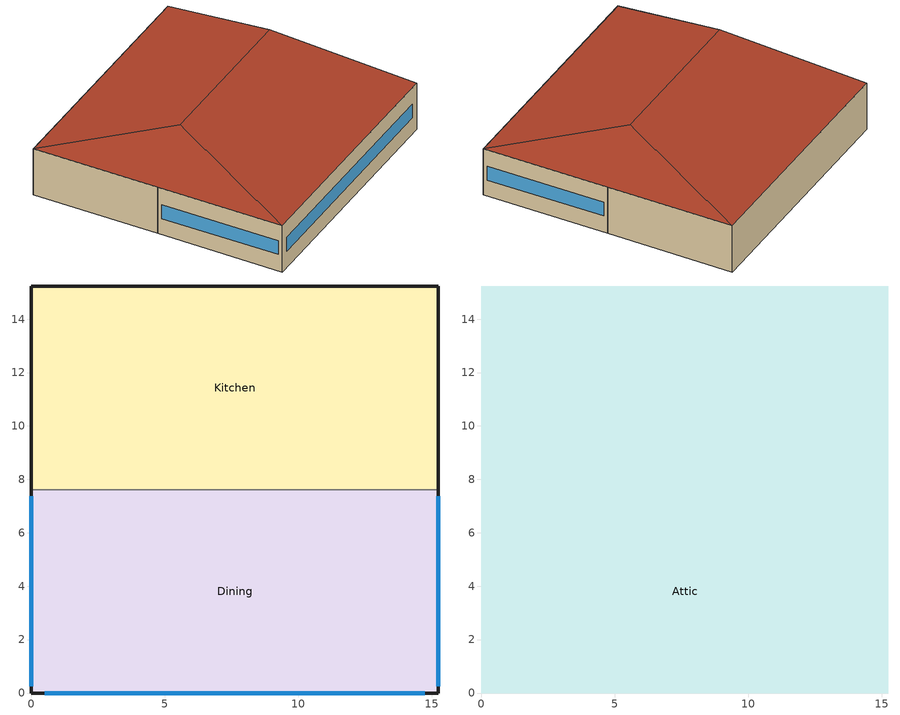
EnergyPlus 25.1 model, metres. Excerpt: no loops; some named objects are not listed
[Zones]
Dining
 floor ground (Dining_Floor SlabOnOrBelowGradeF073): 15.24,7.62 15.24,0 0,0 0,7.62 z0
 wall outside (ExtWall_WoodFramed_NonRes): 0,7.62 0,0 15.24,0 15.24,7.62 z0:3.05
 wall to Kitchen (IntWall_MetalFramed): 15.24,7.62 0,7.62 z0:3.05
 window (FixedWindow_NonRes): 15.24,0.25 15.24,7.37 / 0.51,0 14.74,0 / 0,7.37 0,0.25 z1.07:1.98
Kitchen
 floor ground (Kitchen_Floor SlabOnOrBelowGradeF073): 15.24,15.24 15.24,7.62 0,7.62 0,15.24 z0
 wall outside (ExtWall_WoodFramed_NonRes): 15.24,7.62 15.24,15.24 0,15.24 0,7.62 z0:3.05
Attic
 floor to Dining (AtticFloor): 15.24,7.62 15.24,0 0,0 0,7.62 z3.05
 floor to Kitchen (AtticFloor): 15.24,15.24 15.24,7.62 0,7.62 0,15.24 z3.05
 roof outside (TiltedRoof_Attic): 12.7,7.62,5.59 15.24,0,3.05 15.24,15.24,3.05; 12.7,7.62,5.59 15.24,15.24,3.05 0,15.24,3.05 2.54,7.62,5.59; 2.54,7.62,5.59 0,0,3.05 15.24,0,3.05 12.7,7.62,5.59; 2.54,7.62,5.59 0,15.24,3.05 0,0,3.05
[Building]
RestaurantFastFood: North Axis {deg}=0; Solar Distribution=FullExterior; Maximum Number of Warmup Days=50
[Site:Location]
SACRAMENTO EXECUTIVE: Latitude {deg}=38.58; Longitude {deg}=-121.49; Time Zone {hr}=-8; Elevation {m}=4.572
[SizingPeriod:DesignDay] Day of Month=21; Dry-Bulb Temperature Range Modifier Type=DefaultMultipliers; Humidity Condition Type=WetBulb; Barometric Pressure {Pa}=101284; Wind Speed {m/s}=2.3; Rain Indicator=No; Snow Indicator=No; Daylight Saving Time Indicator=No
Name | Month | Day Type | Maximum Dry-Bulb Temperature {C} | Daily Dry-Bulb Temperature Range {deltaC} | Wetbulb or DewPoint at Maximum Dry-Bulb {C} | Wind Direction {deg} | Solar Model Indicator | ASHRAE Clear Sky Optical Depth for Beam Irradiance (taub) | ASHRAE Clear Sky Optical Depth for Diffuse Irradiance (taud) | Sky Clearness
SACRAMENTO EXECUTIVE  August .4% Condns DB=>MCWB | 8 | SummerDesignDay | 40.1 | 17.5 | 21.2 | 220 | ASHRAETau | 0.347 | 2.442
SACRAMENTO EXECUTIVE  July .4% Condns DB=>MCWB | 7 | SummerDesignDay | 40.1 | 17.7 | 22 | 220 | ASHRAETau | 0.363 | 2.407
SACRAMENTO EXECUTIVE  June .4% Condns DB=>MCWB | 6 | SummerDesignDay | 39.4 | 16.5 | 21.6 | 220 | ASHRAETau | 0.362 | 2.413
SACRAMENTO EXECUTIVE  November .4% Condns DB=>MCWB | 11 | SummerDesignDay | 25.4 | 11.3 | 15.3 | 220 | ASHRAETau | 0.331 | 2.486
SACRAMENTO EXECUTIVE  October .4% Condns DB=>MCWB | 10 | SummerDesignDay | 33.5 | 14.6 | 18.2 | 220 | ASHRAETau | 0.345 | 2.463
SACRAMENTO EXECUTIVE  September .4% Condns DB=>MCWB | 9 | SummerDesignDay | 37.9 | 16.8 | 19.8 | 220 | ASHRAETau | 0.351 | 2.437
SACRAMENTO EXECUTIVE Ann Htg 99.6% Condns DB | 12 | WinterDesignDay | -0.3 | 0 | -0.3 | 330 | ASHRAEClearSky |  |  | 0
[Site:WaterMainsTemperature]
Calculation Method=Schedule; Temperature Schedule=WaterMainCZ12
[Material] Thermal Absorptance=0.9; Solar Absorptance=0.7
Name | Roughness | Thickness {m} | Conductivity {W/m-K} | Density {kg/m3} | Specific Heat {J/kg-K} | Visible Absorptance
Air - Metal Wall Framing - 16 or 24 in. OC | Smooth | 0.1397 | 1.22017 | 1.28148 | 1004.832 | 0.7
Gypsum Board - 5/8 in. | MediumRough | 0.016002 | 0.158656 | 640.739 | 1130.436 | 0.8
Stucco - 7/8 in. | MediumRough | 0.022352 | 0.700948 | 1855.1 | 837.36 | 0.8
Asphalt Shingle | VeryRough | 0.0032 | 0.04 | 1120 | 1260 | 0.7
Plywood - 5/8 in | Smooth | 0.016002 | 0.11544 | 480.554 | 1884.06 | 0.7
ExtWall_WoodFramed_NonRes Insulation | MediumSmooth | 0.0545581 | 0.0230188 | 16.0185 | 1130.44 | 0.7
Air - Wood Wall Framing 2*6 - 16 in. OC | Smooth | 0.1397 | 0.0339 | 50.775 | 1205.61 | 0.7
AtticFloor Insulation | Smooth | 0.0957593 | 0.0230188 | 16.0185 | 1130.436 | 0.7
[WindowMaterial:SimpleGlazingSystem]
FixedWindow_NonRes Material: U-Factor {W/m2-K}=2.04417; Solar Heat Gain Coefficient=0.25; Visible Transmittance=0.42
[Construction]
FixedWindow_NonRes: FixedWindow_NonRes Material
IntWall_MetalFramed: Gypsum Board - 5/8 in., Air - Metal Wall Framing - 16 or 24 in. OC, Gypsum Board - 5/8 in.
ExtWall_WoodFramed_NonRes: Stucco - 7/8 in., ExtWall_WoodFramed_NonRes Insulation, Air - Wood Wall Framing 2*6 - 16 in. OC, Gypsum Board - 5/8 in.
TiltedRoof_Attic: Asphalt Shingle, Plywood - 5/8 in
AtticFloor: Gypsum Board - 5/8 in., AtticFloor Insulation
[Construction:FfactorGroundFloor] F-Factor {W/m-K}=1.26344; Area {m2}=116.172; PerimeterExposed {m}=30.4855
Dining_Floor SlabOnOrBelowGradeF073; Kitchen_Floor SlabOnOrBelowGradeF073
[Daylighting:Controls]
Dining DaylightingControls: Zone or Space=Dining; Lighting Control Type=Continuous; Minimum Input Power Fraction for Continuous or ContinuousOff Dimming Control=0.1; Minimum Light Output Fraction for Continuous or ContinuousOff Dimming Control=0.1; Number of Stepped Control Steps=1; Probability Lighting will be Reset When Needed in Manual Stepped Control=1; Glare Calculation Daylighting Reference Point=Daylighting Control 1; Glare Calculation Azimuth Angle of View Direction Clockwise from Zone y-Axis {deg}=0; Daylighting Reference Point 1=Daylighting Control 1; Fraction of Lights Controlled by Reference Point 1=0.452234; Illuminance Setpoint at Reference Point 1 {lux}=187.5; Daylighting Reference Point 2=Daylighting Control 2; Fraction of Lights Controlled by Reference Point 2=0.317083; Illuminance Setpoint at Reference Point 2 {lux}=250
[Zone] Type=1; Multiplier=1; Ceiling Height {m}=autocalculate; Volume {m3}=autocalculate
Name | Floor Area {m2} | Part of Total Floor Area
Dining; Kitchen | 116.129 | Yes
Attic | 232.2575 | No
[People] Number of People Calculation Method=People/Area; Fraction Radiant=0.3; Sensible Heat Fraction=autocalculate; Carbon Dioxide Generation Rate {m3/s-W}=3.82e-08; Enable ASHRAE 55 Comfort Warnings=No; Mean Radiant Temperature Calculation Type=EnclosureAveraged; Clothing Insulation Calculation Method=ClothingInsulationSchedule; Cold Stress Temperature Threshold {C}=15.56; Heat Stress Temperature Threshold {C}=30
Name | Zone or ZoneList or Space or SpaceList | Number of People Schedule | People per Floor Area {person/m2} | Activity Level Schedule
People_Dining | Dining | RestaurantFastFoodRestaurantOccupancy | 0.355209 | DiningAreaPeopleActivityLevel
People_Kitchen | Kitchen | RestaurantFastFoodKitchenOccupancy | 0.0322918 | KitchenPeopleActivityLevel
[Lights] Design Level Calculation Method=Watts/Area; Return Air Fraction=0; Fraction Radiant=0.58; Fraction Visible=0; Fraction Replaceable=1; Return Air Fraction Calculated from Plenum Temperature=No; Return Air Fraction Function of Plenum Temperature Coefficient 1=0; Return Air Fraction Function of Plenum Temperature Coefficient 2 {1/K}=0
Name | Zone or ZoneList or Space or SpaceList | Schedule | Watts per Floor Area {W/m2}
Lights_Dining | Dining | RestaurantFastFoodRestaurantLights | 10.7639
Lights_Kitchen | Kitchen | RestaurantFastFoodKitchenLights | 12.9167
[ElectricEquipment] Design Level Calculation Method=Watts/Area; Fraction Latent=0
Name | Zone or ZoneList or Space or SpaceList | Schedule | Watts per Floor Area {W/m2} | Fraction Radiant | Fraction Lost
Equip_Dining | Dining | RestaurantFastFoodRestaurantElecEquipment | 5.38196 | 0.2 | 0
Refrig_Dining | Dining | RestaurantFastFoodRestaurantRefrigeration | 2.69098 | 0 | 1
Equip_Kitchen | Kitchen | RestaurantFastFoodKitchenElecEquipment | 16.1459 | 0.2 | 0
Refrig_Kitchen | Kitchen | RestaurantFastFoodKitchenRefrigeration | 12.0556 | 0 | 1
[GasEquipment]
GasEquip_Kitchen: Zone or ZoneList or Space or SpaceList=Kitchen; Schedule=RestaurantFastFoodKitchenGasEquipment; Design Level Calculation Method=Power/Area; Power per Floor Area {W/m2}=110.7; Fraction Latent=0; Fraction Radiant=0.15; Fraction Lost=0.85; Carbon Dioxide Generation Rate {m3/s-W}=0
[ZoneInfiltration:DesignFlowRate] Constant Term Coefficient=1; Temperature Term Coefficient=0; Velocity Squared Term Coefficient=0
Name | Zone or ZoneList or Space or SpaceList | Schedule | Design Flow Rate Calculation Method | Flow Rate per Exterior Surface Area {m3/s-m2} | Velocity Term Coefficient | Density Basis | Design Flow Rate {m3/s}
Infil_Dining | Dining | RestaurantFastFoodRestaurantInfiltration | Flow/ExteriorWallArea | 0.00200406 | 0.224052 | Outdoor
Infil_Kitchen | Kitchen | RestaurantFastFoodKitchenInfiltration | Flow/ExteriorWallArea | 0.00200406 | 0.224052 | Outdoor
Dining_Door_Infiltration | Dining | RestaurantFastFoodDoorInfiltration | Flow/Zone |  | 0 |  | 0.902835
attic_Infiltration | attic | Always On Discrete | Flow/Zone |  | 0 |  | 0.0729
[Exterior:Lights] Control Option=AstronomicalClock
Name | Schedule | Design Level {W}
ExtLights_Motion_RestaurantFastFood | RestaurantFastFoodExtLightingMotionCtrl | 351
ExtLights_NonMotion_RestaurantFastFood | RestaurantFastFoodExtLightingNonMotionCtrl | 116.75
[AvailabilityManager:Scheduled] Schedule=Always On Discrete
BaseSys3a-Kitchen OACtrl OA System Availability Manager; BaseSys3a-Dining OACtrl OA System Availability Manager
[Refrigeration:Condenser:AirCooled] Rated Effective Total Heat Rejection Rate Curve=Refrigeration Condenser Air Cooled HR Curve; Rated Subcooling Temperature Difference {deltaC}=0; Condenser Fan Speed Control Type=TwoSpeed; Rated Fan Power {W}=350; Condenser Refrigerant Operating Charge Inventory {kg}=0; Condensate Receiver Refrigerant Inventory {kg}=0; Condensate Piping Refrigerant Inventory {kg}=0
Air Cooled Refrigeration Condenser_LT; Air Cooled Refrigeration Condenser_MT
[Refrigeration:Compressor] Refrigeration Compressor Power Curve=Refrigeration Compressor Power Curve; Refrigeration Compressor Capacity Curve=Refrigeration Compressor Capacity Curve; Rated Return Gas Temperature {C}=18.3; Mode of Operation=Subcritical
Name | Rated Subcooling {deltaC}
Refrigeration Compressor_Rack1 | 30
Refrigeration Compressor - Rack2 | 35
[Refrigeration:CompressorList]
Name | Refrigeration Compressor 1
LT_Refrigeration System Compressor List | Refrigeration Compressor_Rack1
MT_Refrigeration System Compressor List | Refrigeration Compressor - Rack2
[Refrigeration:System] Minimum Condensing Temperature {C}=21; Suction Temperature Control Type=ConstantSuctionTemperature; Sum UA Suction Piping {W/K}=0; Number of Compressor Stages=1; Intercooler Type=None; Shell-and-Coil Intercooler Effectiveness=0.8
Name | Refrigerated Case or Walkin or CaseAndWalkInList | Refrigeration Condenser | Compressor or CompressorList | Refrigeration System Working Fluid Type
LT_Refrigeration System | LT_Refrigeration System Case and Walkin List | Air Cooled Refrigeration Condenser_LT | LT_Refrigeration System Compressor List | R404a
MT_Refrigeration System | MT_Refrigeration System Case and Walkin List | Air Cooled Refrigeration Condenser_MT | MT_Refrigeration System Compressor List | R507A
[Schedule:Day:Hourly]
DiningAreaPeopleActivityLevelWD; DiningAreaPeopleActivityLevelSat; DiningAreaPeopleActivityLevelSun: 161.2, 161.2, 161.2, 161.2, 161.2, 161.2, 161.2, 161.2, 161.2, 161.2, 161.2, 161.2, 161.2, 161.2, 161.2, 161.2, 161.2, 161.2, 161.2, 161.2, 161.2, 161.2, 161.2, 161.2
KitchenPeopleActivityLevelWD; KitchenPeopleActivityLevelSat; KitchenPeopleActivityLevelSun: 219.8, 219.8, 219.8, 219.8, 219.8, 219.8, 219.8, 219.8, 219.8, 219.8, 219.8, 219.8, 219.8, 219.8, 219.8, 219.8, 219.8, 219.8, 219.8, 219.8, 219.8, 219.8, 219.8, 219.8
RestaurantFastFoodRestaurantOccupancyWD; RestaurantFastFoodKitchenoccupancyWD: 0.05, 0, 0, 0, 0, 0.05, 0.1, 0.4, 0.4, 0.4, 0.2, 0.5, 0.8, 0.7, 0.4, 0.2, 0.25, 0.5, 0.8, 0.8, 0.8, 0.5, 0.35, 0.2
RestaurantFastFoodRestaurantOccupancySat; RestaurantFastFoodKitchenoccupancySat: 0.05, 0, 0, 0, 0, 0, 0.05, 0.5, 0.5, 0.4, 0.2, 0.45, 0.5, 0.5, 0.35, 0.3, 0.3, 0.3, 0.7, 0.9, 0.7, 0.65, 0.55, 0.35
RestaurantFastFoodRestaurantOccupancySun; RestaurantFastFoodKitchenoccupancySun: 0.05, 0, 0, 0, 0, 0, 0.05, 0.5, 0.5, 0.2, 0.2, 0.3, 0.5, 0.5, 0.3, 0.2, 0.25, 0.35, 0.55, 0.65, 0.7, 0.35, 0.2, 0.2
RestaurantFastFoodRestaurantLightsWD; RestaurantFastFoodRestaurantLightsSat; RestaurantFastFoodKitchenLightsWD; RestaurantFastFoodKitchenLightsSat: 0.15, 0.15, 0.15, 0.15, 0.15, 0.2, 0.3, 0.67, 0.73, 0.75, 0.85, 0.85, 0.85, 0.83, 0.72, 0.65, 0.67, 0.75, 0.85, 0.85, 0.85, 0.75, 0.57, 0.3
RestaurantFastFoodRestaurantLightsSun; RestaurantFastFoodKitchenLightsSun: 0.2, 0.15, 0.15, 0.15, 0.15, 0.15, 0.3, 0.67, 0.73, 0.75, 0.85, 0.85, 0.85, 0.83, 0.72, 0.65, 0.67, 0.75, 0.85, 0.85, 0.85, 0.75, 0.57, 0.3
RestaurantFastFoodRestaurantElecEquipmentWD; RestaurantFastFoodRestaurantElecEquipmentSat; RestaurantFastFoodKitchenElecEquipmentWD; RestaurantFastFoodKitchenElecEquipmentSat: 0.15, 0.15, 0.15, 0.15, 0.15, 0.2, 0.3, 0.72, 0.78, 0.8, 0.9, 0.9, 0.9, 0.88, 0.77, 0.7, 0.72, 0.8, 0.9, 0.9, 0.9, 0.8, 0.62, 0.3
RestaurantFastFoodRestaurantElecEquipmentSun; RestaurantFastFoodKitchenElecEquipmentSun: 0.2, 0.15, 0.15, 0.15, 0.15, 0.15, 0.3, 0.72, 0.78, 0.8, 0.9, 0.9, 0.9, 0.88, 0.77, 0.7, 0.72, 0.8, 0.9, 0.9, 0.9, 0.8, 0.62, 0.3
RestaurantFastFoodRestaurantInfiltrationWD; RestaurantFastFoodKitchenInfiltrationWD: 0.25, 0, 0, 1, 0.25, 0.25, 0.25, 0.25, 0.25, 0.25, 0.25, 0.25, 0.25, 0.25, 0.25, 0.25, 0.25, 0.25, 0.25, 0.25, 0.25, 0.25, 0.25, 0.25
RestaurantFastFoodRestaurantInfiltrationSat; RestaurantFastFoodRestaurantInfiltrationSun; RestaurantFastFoodKitchenInfiltrationSat; RestaurantFastFoodKitchenInfiltrationSun: 0.25, 0, 0, 1, 1, 0.25, 0.25, 0.25, 0.25, 0.25, 0.25, 0.25, 0.25, 0.25, 0.25, 0.25, 0.25, 0.25, 0.25, 0.25, 0.25, 0.25, 0.25, 0.25
RestaurantFastFoodRestaurantRefrigerationWD; RestaurantFastFoodRestaurantRefrigerationSat; RestaurantFastFoodRestaurantRefrigerationSun; RestaurantFastFoodKitchenRefrigerationWD; RestaurantFastFoodKitchenRefrigerationSat; RestaurantFastFoodKitchenRefrigerationSun: 0.9, 0.9, 0.9, 0.9, 0.9, 0.9, 0.9, 0.9, 0.9, 0.9, 0.9, 0.9, 0.9, 0.9, 0.9, 0.9, 0.9, 0.9, 0.9, 0.9, 0.9, 0.9, 0.9, 0.9
RestaurantFastFoodKitchenGasEquipmentWD; RestaurantFastFoodKitchenGasEquipmentSun: 0.5, 0, 0, 0, 0, 0, 0.5, 0.9, 0.9, 0.9, 0.9, 0.9, 0.9, 0.9, 0.75, 0.75, 0.75, 0.9, 0.9, 0.9, 0.9, 0.75, 0.5, 0.5
RestaurantFastFoodKitchenGasEquipmentSat: 0.5, 0, 0, 0, 0, 0, 0.5, 0.9, 0.9, 0.9, 0.9, 0.9, 0.9, 0.9, 0.75, 0.75, 0.75, 0.9, 0.9, 0.9, 0.9, 0.75, 0.75, 0.5
RestaurantFastFoodExtLightingNonMotionCtrlWD; RestaurantFastFoodExtLightingNonMotionCtrlSat; RestaurantFastFoodExtLightingNonMotionCtrlSun: 1, 1, 1, 1, 1, 1, 1, 1, 1, 1, 1, 1, 1, 1, 1, 1, 1, 1, 1, 1, 1, 1, 1, 1
RestaurantFastFoodExtLightingMotionCtrlWD: 0, 0, 0, 0, 0, 1, 1, 1, 1, 1, 1, 1, 1, 1, 1, 1, 1, 1, 1, 1, 1, 1, 0, 0
RestaurantFastFoodExtLightingMotionCtrlSat; RestaurantFastFoodExtLightingMotionCtrlSun: 0, 0, 0, 0, 0, 1, 1, 1, 1, 1, 1, 1, 1, 1, 1, 1, 1, 1, 1, 1, 1, 1, 1, 1
[Schedule:Week:Daily]
DiningAreaPeopleActivityLevelWk: DiningAreaPeopleActivityLevelSun, DiningAreaPeopleActivityLevelWD, DiningAreaPeopleActivityLevelWD, DiningAreaPeopleActivityLevelWD, DiningAreaPeopleActivityLevelWD, DiningAreaPeopleActivityLevelWD, DiningAreaPeopleActivityLevelSat, DiningAreaPeopleActivityLevelSun, DiningAreaPeopleActivityLevelWD, DiningAreaPeopleActivityLevelWD, DiningAreaPeopleActivityLevelSun, DiningAreaPeopleActivityLevelSun
KitchenPeopleActivityLevelWk: KitchenPeopleActivityLevelSun, KitchenPeopleActivityLevelWD, KitchenPeopleActivityLevelWD, KitchenPeopleActivityLevelWD, KitchenPeopleActivityLevelWD, KitchenPeopleActivityLevelWD, KitchenPeopleActivityLevelSat, KitchenPeopleActivityLevelSun, KitchenPeopleActivityLevelWD, KitchenPeopleActivityLevelWD, KitchenPeopleActivityLevelSun, KitchenPeopleActivityLevelSun
RestaurantFastFoodExtLightingMotionCtrlWk: RestaurantFastFoodExtLightingMotionCtrlSun, RestaurantFastFoodExtLightingMotionCtrlWD, RestaurantFastFoodExtLightingMotionCtrlWD, RestaurantFastFoodExtLightingMotionCtrlWD, RestaurantFastFoodExtLightingMotionCtrlWD, RestaurantFastFoodExtLightingMotionCtrlWD, RestaurantFastFoodExtLightingMotionCtrlSat, RestaurantFastFoodExtLightingMotionCtrlSun, RestaurantFastFoodExtLightingMotionCtrlWD, RestaurantFastFoodExtLightingMotionCtrlWD, RestaurantFastFoodExtLightingMotionCtrlSun, RestaurantFastFoodExtLightingMotionCtrlSun
RestaurantFastFoodExtLightingNonMotionCtrlWk: RestaurantFastFoodExtLightingNonMotionCtrlSun, RestaurantFastFoodExtLightingNonMotionCtrlWD, RestaurantFastFoodExtLightingNonMotionCtrlWD, RestaurantFastFoodExtLightingNonMotionCtrlWD, RestaurantFastFoodExtLightingNonMotionCtrlWD, RestaurantFastFoodExtLightingNonMotionCtrlWD, RestaurantFastFoodExtLightingNonMotionCtrlSat, RestaurantFastFoodExtLightingNonMotionCtrlSun, RestaurantFastFoodExtLightingNonMotionCtrlWD, RestaurantFastFoodExtLightingNonMotionCtrlWD, RestaurantFastFoodExtLightingNonMotionCtrlSun, RestaurantFastFoodExtLightingNonMotionCtrlSun
RestaurantFastFoodKitchenElecEquipmentWk: RestaurantFastFoodKitchenElecEquipmentSun, RestaurantFastFoodKitchenElecEquipmentWD, RestaurantFastFoodKitchenElecEquipmentWD, RestaurantFastFoodKitchenElecEquipmentWD, RestaurantFastFoodKitchenElecEquipmentWD, RestaurantFastFoodKitchenElecEquipmentWD, RestaurantFastFoodKitchenElecEquipmentSat, RestaurantFastFoodKitchenElecEquipmentSun, RestaurantFastFoodKitchenElecEquipmentWD, RestaurantFastFoodKitchenElecEquipmentWD, RestaurantFastFoodKitchenElecEquipmentSun, RestaurantFastFoodKitchenElecEquipmentSun
RestaurantFastFoodKitchenGasEquipmentWk: RestaurantFastFoodKitchenGasEquipmentSun, RestaurantFastFoodKitchenGasEquipmentWD, RestaurantFastFoodKitchenGasEquipmentWD, RestaurantFastFoodKitchenGasEquipmentWD, RestaurantFastFoodKitchenGasEquipmentWD, RestaurantFastFoodKitchenGasEquipmentWD, RestaurantFastFoodKitchenGasEquipmentSat, RestaurantFastFoodKitchenGasEquipmentSun, RestaurantFastFoodKitchenGasEquipmentWD, RestaurantFastFoodKitchenGasEquipmentWD, RestaurantFastFoodKitchenGasEquipmentSun, RestaurantFastFoodKitchenGasEquipmentSun
RestaurantFastFoodKitchenInfiltrationWk: RestaurantFastFoodKitchenInfiltrationSun, RestaurantFastFoodKitchenInfiltrationWD, RestaurantFastFoodKitchenInfiltrationWD, RestaurantFastFoodKitchenInfiltrationWD, RestaurantFastFoodKitchenInfiltrationWD, RestaurantFastFoodKitchenInfiltrationWD, RestaurantFastFoodKitchenInfiltrationSat, RestaurantFastFoodKitchenInfiltrationSun, RestaurantFastFoodKitchenInfiltrationWD, RestaurantFastFoodKitchenInfiltrationWD, RestaurantFastFoodKitchenInfiltrationSun, RestaurantFastFoodKitchenInfiltrationSun
RestaurantFastFoodKitchenLightsWk: RestaurantFastFoodKitchenLightsSun, RestaurantFastFoodKitchenLightsWD, RestaurantFastFoodKitchenLightsWD, RestaurantFastFoodKitchenLightsWD, RestaurantFastFoodKitchenLightsWD, RestaurantFastFoodKitchenLightsWD, RestaurantFastFoodKitchenLightsSat, RestaurantFastFoodKitchenLightsSun, RestaurantFastFoodKitchenLightsWD, RestaurantFastFoodKitchenLightsWD, RestaurantFastFoodKitchenLightsSun, RestaurantFastFoodKitchenLightsSun
RestaurantFastFoodKitchenRefrigerationWk: RestaurantFastFoodKitchenRefrigerationSun, RestaurantFastFoodKitchenRefrigerationWD, RestaurantFastFoodKitchenRefrigerationWD, RestaurantFastFoodKitchenRefrigerationWD, RestaurantFastFoodKitchenRefrigerationWD, RestaurantFastFoodKitchenRefrigerationWD, RestaurantFastFoodKitchenRefrigerationSat, RestaurantFastFoodKitchenRefrigerationSun, RestaurantFastFoodKitchenRefrigerationWD, RestaurantFastFoodKitchenRefrigerationWD, RestaurantFastFoodKitchenRefrigerationSun, RestaurantFastFoodKitchenRefrigerationSun
RestaurantFastFoodKitchenoccupancyWk: RestaurantFastFoodKitchenoccupancySun, RestaurantFastFoodKitchenoccupancyWD, RestaurantFastFoodKitchenoccupancyWD, RestaurantFastFoodKitchenoccupancyWD, RestaurantFastFoodKitchenoccupancyWD, RestaurantFastFoodKitchenoccupancyWD, RestaurantFastFoodKitchenoccupancySat, RestaurantFastFoodKitchenoccupancySun, RestaurantFastFoodKitchenoccupancyWD, RestaurantFastFoodKitchenoccupancyWD, RestaurantFastFoodKitchenoccupancySun, RestaurantFastFoodKitchenoccupancySun
RestaurantFastFoodRestaurantElecEquipmentWk: RestaurantFastFoodRestaurantElecEquipmentSun, RestaurantFastFoodRestaurantElecEquipmentWD, RestaurantFastFoodRestaurantElecEquipmentWD, RestaurantFastFoodRestaurantElecEquipmentWD, RestaurantFastFoodRestaurantElecEquipmentWD, RestaurantFastFoodRestaurantElecEquipmentWD, RestaurantFastFoodRestaurantElecEquipmentSat, RestaurantFastFoodRestaurantElecEquipmentSun, RestaurantFastFoodRestaurantElecEquipmentWD, RestaurantFastFoodRestaurantElecEquipmentWD, RestaurantFastFoodRestaurantElecEquipmentSun, RestaurantFastFoodRestaurantElecEquipmentSun
RestaurantFastFoodRestaurantInfiltrationWk: RestaurantFastFoodRestaurantInfiltrationSun, RestaurantFastFoodRestaurantInfiltrationWD, RestaurantFastFoodRestaurantInfiltrationWD, RestaurantFastFoodRestaurantInfiltrationWD, RestaurantFastFoodRestaurantInfiltrationWD, RestaurantFastFoodRestaurantInfiltrationWD, RestaurantFastFoodRestaurantInfiltrationSat, RestaurantFastFoodRestaurantInfiltrationSun, RestaurantFastFoodRestaurantInfiltrationWD, RestaurantFastFoodRestaurantInfiltrationWD, RestaurantFastFoodRestaurantInfiltrationSun, RestaurantFastFoodRestaurantInfiltrationSun
RestaurantFastFoodRestaurantLightsWk: RestaurantFastFoodRestaurantLightsSun, RestaurantFastFoodRestaurantLightsWD, RestaurantFastFoodRestaurantLightsWD, RestaurantFastFoodRestaurantLightsWD, RestaurantFastFoodRestaurantLightsWD, RestaurantFastFoodRestaurantLightsWD, RestaurantFastFoodRestaurantLightsSat, RestaurantFastFoodRestaurantLightsSun, RestaurantFastFoodRestaurantLightsWD, RestaurantFastFoodRestaurantLightsWD, RestaurantFastFoodRestaurantLightsSun, RestaurantFastFoodRestaurantLightsSun
RestaurantFastFoodRestaurantOccupancyWk: RestaurantFastFoodRestaurantOccupancySun, RestaurantFastFoodRestaurantOccupancyWD, RestaurantFastFoodRestaurantOccupancyWD, RestaurantFastFoodRestaurantOccupancyWD, RestaurantFastFoodRestaurantOccupancyWD, RestaurantFastFoodRestaurantOccupancyWD, RestaurantFastFoodRestaurantOccupancySat, RestaurantFastFoodRestaurantOccupancySun, RestaurantFastFoodRestaurantOccupancyWD, RestaurantFastFoodRestaurantOccupancyWD, RestaurantFastFoodRestaurantOccupancySun, RestaurantFastFoodRestaurantOccupancySun
RestaurantFastFoodRestaurantRefrigerationWk: RestaurantFastFoodRestaurantRefrigerationSun, RestaurantFastFoodRestaurantRefrigerationWD, RestaurantFastFoodRestaurantRefrigerationWD, RestaurantFastFoodRestaurantRefrigerationWD, RestaurantFastFoodRestaurantRefrigerationWD, RestaurantFastFoodRestaurantRefrigerationWD, RestaurantFastFoodRestaurantRefrigerationSat, RestaurantFastFoodRestaurantRefrigerationSun, RestaurantFastFoodRestaurantRefrigerationWD, RestaurantFastFoodRestaurantRefrigerationWD, RestaurantFastFoodRestaurantRefrigerationSun, RestaurantFastFoodRestaurantRefrigerationSun
[Schedule:Year]
DiningAreaPeopleActivityLevel: DiningAreaPeopleActivityLevelWk, 1, 1, 12, 31
KitchenPeopleActivityLevel: KitchenPeopleActivityLevelWk, 1, 1, 12, 31
RestaurantFastFoodExtLightingMotionCtrl: RestaurantFastFoodExtLightingMotionCtrlWk, 1, 1, 12, 31
RestaurantFastFoodExtLightingNonMotionCtrl: RestaurantFastFoodExtLightingNonMotionCtrlWk, 1, 1, 12, 31
RestaurantFastFoodKitchenElecEquipment: RestaurantFastFoodKitchenElecEquipmentWk, 1, 1, 12, 31
RestaurantFastFoodKitchenGasEquipment: RestaurantFastFoodKitchenGasEquipmentWk, 1, 1, 12, 31
RestaurantFastFoodKitchenInfiltration: RestaurantFastFoodKitchenInfiltrationWk, 1, 1, 12, 31
RestaurantFastFoodKitchenLights: RestaurantFastFoodKitchenLightsWk, 1, 1, 12, 31
RestaurantFastFoodKitchenRefrigeration: RestaurantFastFoodKitchenRefrigerationWk, 1, 1, 12, 31
RestaurantFastFoodKitchenoccupancy: RestaurantFastFoodKitchenoccupancyWk, 1, 1, 12, 31
RestaurantFastFoodRestaurantElecEquipment: RestaurantFastFoodRestaurantElecEquipmentWk, 1, 1, 12, 31
RestaurantFastFoodRestaurantInfiltration: RestaurantFastFoodRestaurantInfiltrationWk, 1, 1, 12, 31
RestaurantFastFoodRestaurantLights: RestaurantFastFoodRestaurantLightsWk, 1, 1, 12, 31
RestaurantFastFoodRestaurantOccupancy: RestaurantFastFoodRestaurantOccupancyWk, 1, 1, 12, 31
RestaurantFastFoodRestaurantRefrigeration: RestaurantFastFoodRestaurantRefrigerationWk, 1, 1, 12, 31
[Schedule:Compact]
RestaurantFastFoodDoorInfiltration: Through: 12/31, For: Weekdays, Until: 06:00, 0, Until: 07:00, 0.144, Until: 10:00, 0.462, Until: 11:00, 0.258, Until: 12:00, 0.558, Until: 13:00, 0.829, Until: 14:00, 0.74, Until: 15:00, 0.462, Until: 16:00, 0.258, Until: 17:00, 0.363, Until: 18:00, 0.558, Until: 21:00, 0.829, Until: 22:00, 0.558, Until: 23:00, 0.363, Until: 24:00, 0.258, For: SummerDesignDay, Until: 24:00, 1, For: WinterDesignDay, Until: 24:00, 0, For: Saturday, Until: 06:00, 0, Until: 07:00, 0.144, Until: 09:00, 0.558, Until: 10:00, 0.462, Until: 11:00, 0.258, Until: 12:00, 0.462, Until: 14:00, 0.558, Until: 15:00, 0.462, Until: 18:00, 0.363, Until: 19:00, 0.74, Until: 20:00, 0.915, Until: 21:00, 0.74, Until: 22:00, 0.65, Until: 23:00, 0.558, Until: 24:00, 0.363, For: Sunday Holidays AllOtherDays, Until: 06:00, 0, Until: 07:00, 0.144, Until: 09:00, 0.558, Until: 11:00, 0.258, Until: 12:00, 0.363, Until: 14:00, 0.558, Until: 15:00, 0.363, Until: 16:00, 0.258, Until: 17:00, 0.363, Until: 18:00, 0.462, Until: 19:00, 0.558, Until: 20:00, 0.65, Until: 21:00, 0.74, Until: 22:00, 0.462, Until: 24:00, 0.258
WaterMainCZ12: Through: 1/31, For: AllDays, Until: 24:00, 10.78, Through: 2/28, For: AllDays, Until: 24:00, 10.83, Through: 3/31, For: AllDays, Until: 24:00, 11.5, Through: 4/30, For: AllDays, Until: 24:00, 12.56, Through: 5/31, For: AllDays, Until: 24:00, 12.61, Through: 6/30, For: AllDays, Until: 24:00, 14.44, Through: 7/31, For: AllDays, Until: 24:00, 15.67, Through: 8/31, For: AllDays, Until: 24:00, 16.28, Through: 9/30, For: AllDays, Until: 24:00, 16, Through: 10/31, For: AllDays, Until: 24:00, 15.78, Through: 11/30, For: AllDays, Until: 24:00, 14, Through: 12/31, For: AllDays, Until: 24:00, 11.72
[Schedule:Constant]
Always On Discrete: Hourly Value=1
[Curve:Linear]
Refrigeration Condenser Air Cooled HR Curve: Coefficient1 Constant=0; Coefficient2 x=22000; Minimum Value of x=5; Maximum Value of x=22.2
[Curve:Bicubic] Minimum Value of x=-23.3; Maximum Value of x=7.2; Minimum Value of y=10; Maximum Value of y=60; Input Unit Type for X=Temperature; Input Unit Type for Y=Temperature
Name | Coefficient1 Constant | Coefficient2 x | Coefficient3 x**2 | Coefficient4 y | Coefficient5 y**2 | Coefficient6 x*y | Coefficient7 x**3 | Coefficient8 y**3 | Coefficient9 x**2*y | Coefficient10 x*y**2 | Output Unit Type
Refrigeration Compressor Capacity Curve | 83249.9 | 3147.96 | 44.9276 | -1035.51 | 3.74692 | -37.3907 | 0.179897 | -0.0199971 | -0.481641 | 0.0428673 | Capacity
Refrigeration Compressor Power Curve | 4451.46 | -166.108 | -5.35664 | 263.553 | -0.958849 | 8.09252 | -0.0239354 | 0.000633306 | 0.0778798 | -0.0167386 | Power
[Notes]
From counter.inc created by EP-Launch when running groups of files
Output files                          RestaurantFastFood_T24-2008-2018-V4_12_Sacramento
Run description                       T24-2008-2018-V4: 12: Sacramento
Parent Run
Run Flag                              True
Weather                               USA_CA_724830_SACRAMENTO-EXECUTIVE_TMY_2000-2020K.epw
Default equipment values. May be overridden by later values.
End of default equipment values.
City                                            Sacramento
